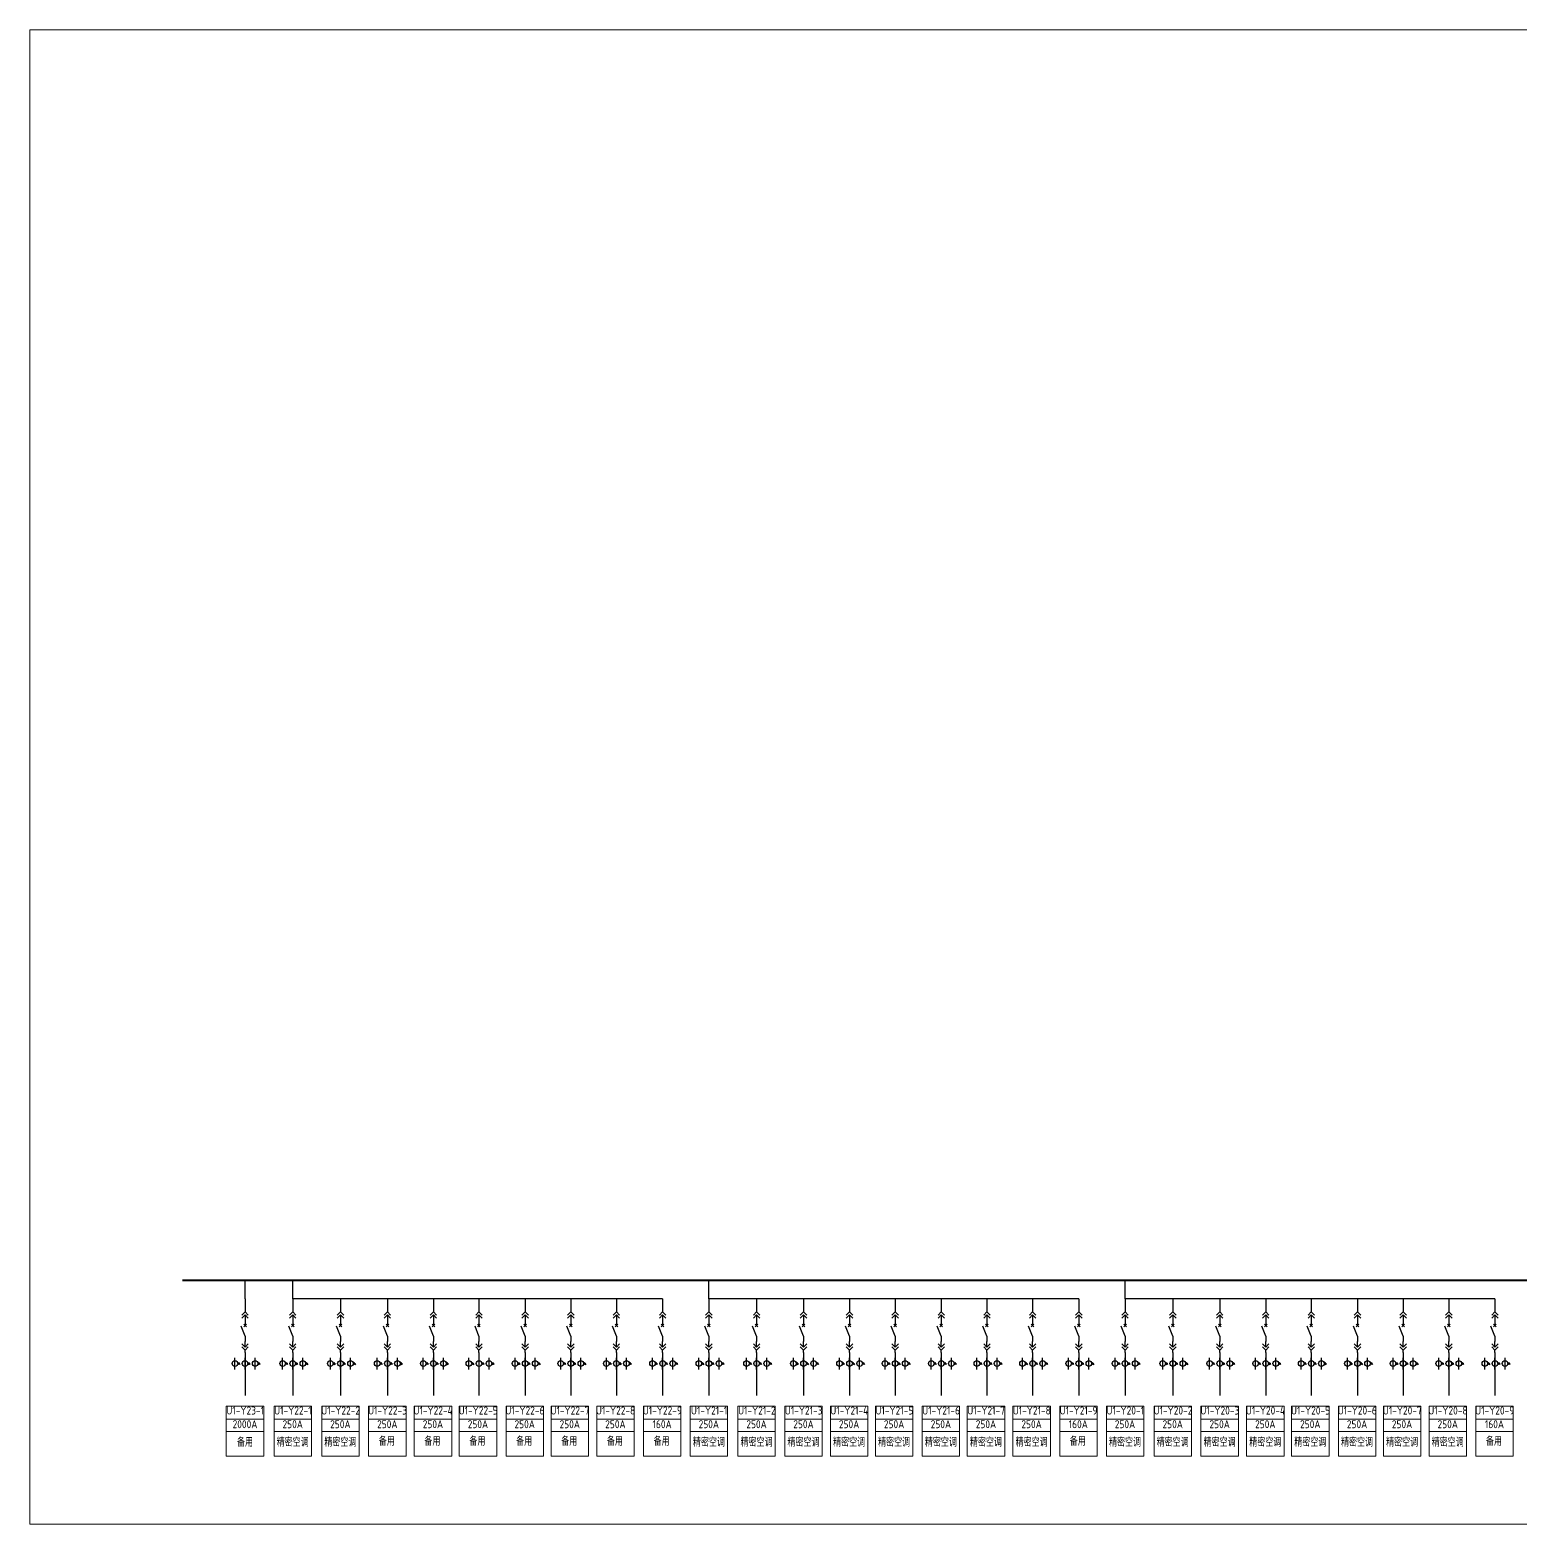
# Model space of a CAD drawing. Header units: millimetres. Extents: x -3460 to -460, y 6070 to 9130.
# Drawn here: x -2600.6 to -2393.2, y 8429.2 to 8637.1 of the extents above; entities that cross this region are included whole.
import ezdxf
from ezdxf.enums import TextEntityAlignment as Align

# ---------------------------------------------------------------- set-up
doc = ezdxf.new("R2010")
doc.units = ezdxf.units.MM
doc.header["$LTSCALE"] = 1000
doc.header["$MEASUREMENT"] = 0
doc.styles.add('HZSONG', font='gbenor.shx', dxfattribs={"height": 1200, "bigfont": 'gbcbig.shx'})

# ---------------------------------------------------------------- blocks, each defined once
blk = doc.blocks.new('DYDQAA05')
at = {"color": 0}
blk.add_lwpolyline([(0, 0), (0, -7)], dxfattribs=at)
blk = doc.blocks.new('DYDQAA03')
at = {"color": 0}
for points in [[(0, 0), (0, -1.5)], [(-2.12, -3.62), (0, -1.5)], [(-2.12, -5.62), (0, -3.5)], [(2.12, -3.62), (0, -1.5)], [(2.12, -5.62), (0, -3.5)], [(0, -3.5), (0, -7)]]:
    blk.add_lwpolyline(points, dxfattribs=at)
blk = doc.blocks.new('DYDQAA09')
at = {"color": 0}
blk.add_lwpolyline([(0, 0), (0, -3.5)], dxfattribs=at)
blk.add_lwpolyline([(0, 0), (0, -3.5)], dxfattribs=at)
blk.add_lwpolyline([(0, 0), (0, -3.5)], dxfattribs=at)
blk.add_lwpolyline([(0, 0), (0, -3.5)], dxfattribs=at)
blk.add_lwpolyline([(0, 0), (0, -3.5)], dxfattribs=at)
blk.add_lwpolyline([(0, 0), (0, -3.5)], dxfattribs=at)
blk.add_lwpolyline([(0, 0), (0, -3.5)], dxfattribs=at)
blk.add_lwpolyline([(0, 0), (0, -3.5)], dxfattribs=at)
blk.add_lwpolyline([(0, 0), (0, -3.5)], dxfattribs=at)
blk = doc.blocks.new('DYDQ0201')
at = {"color": 0}
for points in [[(0.86, -0.86), (-0.86, 0.86)], [(-0.86, -0.86), (0.86, 0.86)], [(0, -7), (-2.61, -0.37)]]:
    blk.add_lwpolyline(points, dxfattribs=at)
blk = doc.blocks.new('DYDQAA04')
at = {"color": 0}
for points in [[(0, -3.5), (0, 0)], [(-2.12, -1.38), (0, -3.5)], [(-2.12, -3.38), (0, -5.5)], [(2.12, -1.38), (0, -3.5)], [(2.12, -3.38), (0, -5.5)], [(0, -7), (0, -5.5)]]:
    blk.add_lwpolyline(points, dxfattribs=at)
blk = doc.blocks.new('A$C03DD39B5')
for p, q in [((417, 475), (283, 392)), ((417, 422), (283, 339)), ((350, 333), (350, 467))]:
    blk.add_line(p, q)
blk.add_lwpolyline([(700, 167), (0, 167)])
blk.add_circle((350, 167), 167)

msp = doc.modelspace()

# ---------------------------------------------------------------- linework, layer by layer
at = {"color": 1, "lineweight": 40}
msp.add_line((-2579.32, 8463.14, -817.89), (-1898.47, 8463.14, -817.89), dxfattribs=at)
at = {"color": 3}
for p, q in [((-2570.61, 8460.56, -2200.59), (-2570.61, 8463.14, -817.79)), ((-2570.61, 8460.56, -2200.59), (-2570.61, 8463.14, -817.79)), ((-2563.98, 8460.56, -2200.59), (-2563.98, 8463.14, -817.79)), ((-2563.98, 8460.56, -2200.59), (-2563.98, 8463.14, -817.79)), ((-2506.07, 8460.56, -2200.59), (-2506.07, 8463.14, -817.79)), ((-2506.07, 8460.56, -2200.59), (-2506.07, 8463.14, -817.79)), ((-2448.16, 8460.56, -2200.59), (-2448.16, 8463.14, -817.79)), ((-2448.16, 8460.56, -2200.59), (-2448.16, 8463.14, -817.79)), ((-2512.51, 8460.56, -2200.64), (-2563.98, 8460.56, -2200.64)), ((-2454.6, 8460.56, -2200.64), (-2506.07, 8460.56, -2200.64)), ((-2396.69, 8460.56, -2200.64), (-2448.16, 8460.56, -2200.64)), ((-2570.61, 8452.32, -0.19), (-2570.61, 8450.68, -0.19)), ((-2563.98, 8452.32, -0.19), (-2563.98, 8450.68, -0.19)), ((-2557.34, 8452.32, -0.19), (-2557.34, 8450.68, -0.19)), ((-2550.81, 8452.32, -0.19), (-2550.81, 8450.68, -0.19)), ((-2544.41, 8452.32, -0.19), (-2544.41, 8450.68, -0.19)), ((-2538.06, 8452.32, -0.19), (-2538.06, 8450.68, -0.19)), ((-2531.64, 8452.32, -0.19), (-2531.64, 8450.68, -0.19)), ((-2525.29, 8452.32, -0.19), (-2525.29, 8450.68, -0.19)), ((-2518.94, 8452.32, -0.19), (-2518.94, 8450.68, -0.19)), ((-2512.51, 8452.32, -0.19), (-2512.51, 8450.68, -0.19)), ((-2506.07, 8452.32, -0.19), (-2506.07, 8450.68, -0.19)), ((-2499.43, 8452.32, -0.19), (-2499.43, 8450.68, -0.19)), ((-2492.9, 8452.32, -0.19), (-2492.9, 8450.68, -0.19)), ((-2486.5, 8452.32, -0.19), (-2486.5, 8450.68, -0.19)), ((-2480.16, 8452.32, -0.19), (-2480.16, 8450.68, -0.19)), ((-2473.73, 8452.32, -0.19), (-2473.73, 8450.68, -0.19)), ((-2467.38, 8452.32, -0.19), (-2467.38, 8450.68, -0.19)), ((-2461.03, 8452.32, -0.19), (-2461.03, 8450.68, -0.19)), ((-2454.6, 8452.32, -0.19), (-2454.6, 8450.68, -0.19)), ((-2448.16, 8452.32, -0.19), (-2448.16, 8450.68, -0.19)), ((-2441.52, 8452.32, -0.19), (-2441.52, 8450.68, -0.19)), ((-2434.99, 8452.32, -0.19), (-2434.99, 8450.68, -0.19)), ((-2428.59, 8452.32, -0.19), (-2428.59, 8450.68, -0.19)), ((-2422.25, 8452.32, -0.19), (-2422.25, 8450.68, -0.19)), ((-2415.82, 8452.32, -0.19), (-2415.82, 8450.68, -0.19)), ((-2409.47, 8452.32, -0.19), (-2409.47, 8450.68, -0.19)), ((-2403.12, 8452.32, -0.19), (-2403.12, 8450.68, -0.19)), ((-2396.69, 8452.32, -0.19), (-2396.69, 8450.68, -0.19)), ((-2570.61, 8450.68, -0.19), (-2570.61, 8447.12, -0.19)), ((-2563.98, 8450.68, -0.19), (-2563.98, 8447.12, -0.19)), ((-2557.34, 8450.68, -0.19), (-2557.34, 8447.12, -0.19)), ((-2550.81, 8450.68, -0.19), (-2550.81, 8447.12, -0.19)), ((-2544.41, 8450.68, -0.19), (-2544.41, 8447.12, -0.19)), ((-2538.06, 8450.68, -0.19), (-2538.06, 8447.12, -0.19)), ((-2531.64, 8450.68, -0.19), (-2531.64, 8447.12, -0.19)), ((-2525.29, 8450.68, -0.19), (-2525.29, 8447.12, -0.19)), ((-2518.94, 8450.68, -0.19), (-2518.94, 8447.12, -0.19)), ((-2512.51, 8450.68, -0.19), (-2512.51, 8447.12, -0.19)), ((-2506.07, 8450.68, -0.19), (-2506.07, 8447.12, -0.19)), ((-2499.43, 8450.68, -0.19), (-2499.43, 8447.12, -0.19)), ((-2492.9, 8450.68, -0.19), (-2492.9, 8447.12, -0.19)), ((-2486.5, 8450.68, -0.19), (-2486.5, 8447.12, -0.19)), ((-2480.16, 8450.68, -0.19), (-2480.16, 8447.12, -0.19)), ((-2473.73, 8450.68, -0.19), (-2473.73, 8447.12, -0.19)), ((-2467.38, 8450.68, -0.19), (-2467.38, 8447.12, -0.19)), ((-2461.03, 8450.68, -0.19), (-2461.03, 8447.12, -0.19)), ((-2454.6, 8450.68, -0.19), (-2454.6, 8447.12, -0.19)), ((-2448.16, 8450.68, -0.19), (-2448.16, 8447.12, -0.19)), ((-2441.52, 8450.68, -0.19), (-2441.52, 8447.12, -0.19)), ((-2434.99, 8450.68, -0.19), (-2434.99, 8447.12, -0.19)), ((-2428.59, 8450.68, -0.19), (-2428.59, 8447.12, -0.19)), ((-2422.25, 8450.68, -0.19), (-2422.25, 8447.12, -0.19)), ((-2415.82, 8450.68, -0.19), (-2415.82, 8447.12, -0.19)), ((-2409.47, 8450.68, -0.19), (-2409.47, 8447.12, -0.19)), ((-2403.12, 8450.68, -0.19), (-2403.12, 8447.12, -0.19)), ((-2396.69, 8450.68, -0.19), (-2396.69, 8447.12, -0.19))]:
    msp.add_line(p, q, dxfattribs=at)
at = {"color": 3, "lineweight": 0}
for p, q in [((-2515.17, 8445.63, -817.84), (-2509.96, 8445.63, -817.84)), ((-2457.26, 8445.63, -817.84), (-2452.05, 8445.63, -817.84)), ((-2399.35, 8445.63, -817.84), (-2394.15, 8445.63, -817.84))]:
    msp.add_line(p, q, dxfattribs=at)
at = {"color": 1, "lineweight": 13, "ltscale": 0.001071}
msp.add_lwpolyline([(-2600.55, 8637.09), (-1439.27, 8637.09), (-1439.27, 8429.22), (-2600.55, 8429.22)], close=True, dxfattribs=at)
at = {"color": 3, "lineweight": 0, "elevation": -817.84}
for points in [[(-2573.22, 8445.63), (-2568.01, 8445.63), (-2568.01, 8438.68), (-2573.22, 8438.68)], [(-2566.58, 8445.63), (-2561.37, 8445.63), (-2561.37, 8438.68), (-2566.58, 8438.68)], [(-2559.94, 8445.63), (-2554.74, 8445.63), (-2554.74, 8438.68), (-2559.94, 8438.68)], [(-2553.42, 8445.63), (-2548.21, 8445.63), (-2548.21, 8438.68), (-2553.42, 8438.68)], [(-2547.07, 8445.63), (-2541.86, 8445.63), (-2541.86, 8438.68), (-2547.07, 8438.68)], [(-2540.8, 8445.63), (-2535.6, 8445.63), (-2535.6, 8438.68), (-2540.8, 8438.68)], [(-2534.3, 8445.63), (-2529.09, 8445.63), (-2529.09, 8438.68), (-2534.3, 8438.68)], [(-2528.03, 8445.63), (-2522.82, 8445.63), (-2522.82, 8438.68), (-2528.03, 8438.68)], [(-2521.68, 8445.63), (-2516.47, 8445.63), (-2516.47, 8438.68), (-2521.68, 8438.68)], [(-2508.67, 8445.63), (-2503.46, 8445.63), (-2503.46, 8438.68), (-2508.67, 8438.68)], [(-2502.03, 8445.63), (-2496.83, 8445.63), (-2496.83, 8438.68), (-2502.03, 8438.68)], [(-2495.51, 8445.63), (-2490.3, 8445.63), (-2490.3, 8438.68), (-2495.51, 8438.68)], [(-2489.16, 8445.63), (-2483.95, 8445.63), (-2483.95, 8438.68), (-2489.16, 8438.68)], [(-2482.89, 8445.63), (-2477.69, 8445.63), (-2477.69, 8438.68), (-2482.89, 8438.68)], [(-2476.39, 8445.63), (-2471.18, 8445.63), (-2471.18, 8438.68), (-2476.39, 8438.68)], [(-2470.12, 8445.63), (-2464.91, 8445.63), (-2464.91, 8438.68), (-2470.12, 8438.68)], [(-2463.77, 8445.63), (-2458.56, 8445.63), (-2458.56, 8438.68), (-2463.77, 8438.68)], [(-2450.76, 8445.63), (-2445.55, 8445.63), (-2445.55, 8438.68), (-2450.76, 8438.68)], [(-2444.13, 8445.63), (-2438.92, 8445.63), (-2438.92, 8438.68), (-2444.13, 8438.68)], [(-2437.6, 8445.63), (-2432.39, 8445.63), (-2432.39, 8438.68), (-2437.6, 8438.68)], [(-2431.25, 8445.63), (-2426.04, 8445.63), (-2426.04, 8438.68), (-2431.25, 8438.68)], [(-2424.98, 8445.63), (-2419.78, 8445.63), (-2419.78, 8438.68), (-2424.98, 8438.68)], [(-2418.48, 8445.63), (-2413.27, 8445.63), (-2413.27, 8438.68), (-2418.48, 8438.68)], [(-2412.21, 8445.63), (-2407, 8445.63), (-2407, 8438.68), (-2412.21, 8438.68)], [(-2405.86, 8445.63), (-2400.65, 8445.63), (-2400.65, 8438.68), (-2405.86, 8438.68)], [(-2573.22, 8442.08), (-2568.01, 8442.08), (-2568.01, 8443.82), (-2573.22, 8443.82)], [(-2566.58, 8442.08), (-2561.37, 8442.08), (-2561.37, 8443.82), (-2566.58, 8443.82)], [(-2559.94, 8442.08), (-2554.74, 8442.08), (-2554.74, 8443.82), (-2559.94, 8443.82)], [(-2553.42, 8442.08), (-2548.21, 8442.08), (-2548.21, 8443.82), (-2553.42, 8443.82)], [(-2547.07, 8442.08), (-2541.86, 8442.08), (-2541.86, 8443.82), (-2547.07, 8443.82)], [(-2540.8, 8442.08), (-2535.6, 8442.08), (-2535.6, 8443.82), (-2540.8, 8443.82)], [(-2534.3, 8442.08), (-2529.09, 8442.08), (-2529.09, 8443.82), (-2534.3, 8443.82)], [(-2528.03, 8442.08), (-2522.82, 8442.08), (-2522.82, 8443.82), (-2528.03, 8443.82)], [(-2521.68, 8442.08), (-2516.47, 8442.08), (-2516.47, 8443.82), (-2521.68, 8443.82)], [(-2515.17, 8442.08), (-2509.96, 8442.08), (-2509.96, 8443.82), (-2515.17, 8443.82)], [(-2508.67, 8442.08), (-2503.46, 8442.08), (-2503.46, 8443.82), (-2508.67, 8443.82)], [(-2502.03, 8442.08), (-2496.83, 8442.08), (-2496.83, 8443.82), (-2502.03, 8443.82)], [(-2495.51, 8442.08), (-2490.3, 8442.08), (-2490.3, 8443.82), (-2495.51, 8443.82)], [(-2489.16, 8442.08), (-2483.95, 8442.08), (-2483.95, 8443.82), (-2489.16, 8443.82)], [(-2482.89, 8442.08), (-2477.69, 8442.08), (-2477.69, 8443.82), (-2482.89, 8443.82)], [(-2476.39, 8442.08), (-2471.18, 8442.08), (-2471.18, 8443.82), (-2476.39, 8443.82)], [(-2470.12, 8442.08), (-2464.91, 8442.08), (-2464.91, 8443.82), (-2470.12, 8443.82)], [(-2463.77, 8442.08), (-2458.56, 8442.08), (-2458.56, 8443.82), (-2463.77, 8443.82)], [(-2457.26, 8442.08), (-2452.05, 8442.08), (-2452.05, 8443.82), (-2457.26, 8443.82)], [(-2450.76, 8442.08), (-2445.55, 8442.08), (-2445.55, 8443.82), (-2450.76, 8443.82)], [(-2444.13, 8442.08), (-2438.92, 8442.08), (-2438.92, 8443.82), (-2444.13, 8443.82)], [(-2437.6, 8442.08), (-2432.39, 8442.08), (-2432.39, 8443.82), (-2437.6, 8443.82)], [(-2431.25, 8442.08), (-2426.04, 8442.08), (-2426.04, 8443.82), (-2431.25, 8443.82)], [(-2424.98, 8442.08), (-2419.78, 8442.08), (-2419.78, 8443.82), (-2424.98, 8443.82)], [(-2418.48, 8442.08), (-2413.27, 8442.08), (-2413.27, 8443.82), (-2418.48, 8443.82)], [(-2412.21, 8442.08), (-2407, 8442.08), (-2407, 8443.82), (-2412.21, 8443.82)], [(-2405.86, 8442.08), (-2400.65, 8442.08), (-2400.65, 8443.82), (-2405.86, 8443.82)], [(-2399.35, 8442.08), (-2394.15, 8442.08), (-2394.15, 8443.82), (-2399.35, 8443.82)]]:
    msp.add_lwpolyline(points, close=True, dxfattribs=at)
for points in [[(-2509.96, 8445.63), (-2509.96, 8438.68), (-2515.17, 8438.68), (-2515.17, 8445.63)], [(-2452.05, 8445.63), (-2452.05, 8438.68), (-2457.26, 8438.68), (-2457.26, 8445.63)], [(-2394.15, 8445.63), (-2394.15, 8438.68), (-2399.35, 8438.68), (-2399.35, 8445.63)]]:
    msp.add_lwpolyline(points, dxfattribs=at)

# ---------------------------------------------------------------- block references
at = {"color": 3, "xscale": 0.2128211397391487, "yscale": 0.2128211397391487, "zscale": 0.2128211397391487}
for name, p in [('DYDQAA05', (-2570.61, 8460.56, -2200.64)), ('DYDQAA05', (-2563.98, 8460.56, -2200.64)), ('DYDQAA05', (-2557.34, 8460.56, -2200.64)), ('DYDQAA05', (-2550.81, 8460.56, -2200.64)), ('DYDQAA05', (-2544.41, 8460.56, -2200.64)), ('DYDQAA05', (-2538.06, 8460.56, -2200.64)), ('DYDQAA05', (-2531.64, 8460.56, -2200.64)), ('DYDQAA05', (-2525.29, 8460.56, -2200.64)), ('DYDQAA05', (-2518.94, 8460.56, -2200.64)), ('DYDQAA05', (-2512.51, 8460.56, -2200.64)), ('DYDQAA05', (-2506.07, 8460.56, -2200.64)), ('DYDQAA05', (-2499.43, 8460.56, -2200.64)), ('DYDQAA05', (-2492.9, 8460.56, -2200.64)), ('DYDQAA05', (-2486.5, 8460.56, -2200.64)), ('DYDQAA05', (-2480.16, 8460.56, -2200.64)), ('DYDQAA05', (-2473.73, 8460.56, -2200.64)), ('DYDQAA05', (-2467.38, 8460.56, -2200.64)), ('DYDQAA05', (-2461.03, 8460.56, -2200.64)), ('DYDQAA05', (-2454.6, 8460.56, -2200.64)), ('DYDQAA05', (-2448.16, 8460.56, -2200.64)), ('DYDQAA05', (-2441.52, 8460.56, -2200.64)), ('DYDQAA05', (-2434.99, 8460.56, -2200.64)), ('DYDQAA05', (-2428.59, 8460.56, -2200.64)), ('DYDQAA05', (-2422.25, 8460.56, -2200.64)), ('DYDQAA05', (-2415.82, 8460.56, -2200.64)), ('DYDQAA05', (-2409.47, 8460.56, -2200.64)), ('DYDQAA05', (-2403.12, 8460.56, -2200.64)), ('DYDQAA05', (-2396.69, 8460.56, -2200.64)), ('DYDQAA03', (-2570.61, 8459.07, -2200.64)), ('DYDQAA03', (-2563.98, 8459.07, -2200.64)), ('DYDQAA03', (-2557.34, 8459.07, -2200.64)), ('DYDQAA03', (-2550.81, 8459.07, -2200.64)), ('DYDQAA03', (-2544.41, 8459.07, -2200.64)), ('DYDQAA03', (-2538.06, 8459.07, -2200.64)), ('DYDQAA03', (-2531.64, 8459.07, -2200.64)), ('DYDQAA03', (-2525.29, 8459.07, -2200.64)), ('DYDQAA03', (-2518.94, 8459.07, -2200.64)), ('DYDQAA03', (-2512.51, 8459.07, -2200.64)), ('DYDQAA03', (-2506.07, 8459.07, -2200.64)), ('DYDQAA03', (-2499.43, 8459.07, -2200.64)), ('DYDQAA03', (-2492.9, 8459.07, -2200.64)), ('DYDQAA03', (-2486.5, 8459.07, -2200.64)), ('DYDQAA03', (-2480.16, 8459.07, -2200.64)), ('DYDQAA03', (-2473.73, 8459.07, -2200.64)), ('DYDQAA03', (-2467.38, 8459.07, -2200.64)), ('DYDQAA03', (-2461.03, 8459.07, -2200.64)), ('DYDQAA03', (-2454.6, 8459.07, -2200.64)), ('DYDQAA03', (-2448.16, 8459.07, -2200.64)), ('DYDQAA03', (-2441.52, 8459.07, -2200.64)), ('DYDQAA03', (-2434.99, 8459.07, -2200.64)), ('DYDQAA03', (-2428.59, 8459.07, -2200.64)), ('DYDQAA03', (-2422.25, 8459.07, -2200.64)), ('DYDQAA03', (-2415.82, 8459.07, -2200.64)), ('DYDQAA03', (-2409.47, 8459.07, -2200.64)), ('DYDQAA03', (-2403.12, 8459.07, -2200.64)), ('DYDQAA03', (-2396.69, 8459.07, -2200.64)), ('DYDQ0201', (-2570.61, 8456.84, -2200.64)), ('DYDQAA09', (-2570.61, 8457.58, -2200.64)), ('DYDQ0201', (-2563.98, 8456.84, -2200.64)), ('DYDQAA09', (-2563.98, 8457.58, -2200.64)), ('DYDQ0201', (-2557.34, 8456.84, -2200.64)), ('DYDQAA09', (-2557.34, 8457.58, -2200.64)), ('DYDQ0201', (-2550.81, 8456.84, -2200.64)), ('DYDQAA09', (-2550.81, 8457.58, -2200.64)), ('DYDQ0201', (-2544.41, 8456.84, -2200.64)), ('DYDQAA09', (-2544.41, 8457.58, -2200.64)), ('DYDQ0201', (-2538.06, 8456.84, -2200.64)), ('DYDQAA09', (-2538.06, 8457.58, -2200.64)), ('DYDQ0201', (-2531.64, 8456.84, -2200.64)), ('DYDQAA09', (-2531.64, 8457.58, -2200.64)), ('DYDQ0201', (-2525.29, 8456.84, -2200.64)), ('DYDQAA09', (-2525.29, 8457.58, -2200.64)), ('DYDQ0201', (-2518.94, 8456.84, -2200.64)), ('DYDQAA09', (-2518.94, 8457.58, -2200.64)), ('DYDQ0201', (-2512.51, 8456.84, -2200.64)), ('DYDQAA09', (-2512.51, 8457.58, -2200.64)), ('DYDQ0201', (-2506.07, 8456.84, -2200.64)), ('DYDQAA09', (-2506.07, 8457.58, -2200.64)), ('DYDQ0201', (-2499.43, 8456.84, -2200.64)), ('DYDQAA09', (-2499.43, 8457.58, -2200.64)), ('DYDQ0201', (-2492.9, 8456.84, -2200.64)), ('DYDQAA09', (-2492.9, 8457.58, -2200.64)), ('DYDQ0201', (-2486.5, 8456.84, -2200.64)), ('DYDQAA09', (-2486.5, 8457.58, -2200.64)), ('DYDQ0201', (-2480.16, 8456.84, -2200.64)), ('DYDQAA09', (-2480.16, 8457.58, -2200.64)), ('DYDQ0201', (-2473.73, 8456.84, -2200.64)), ('DYDQAA09', (-2473.73, 8457.58, -2200.64)), ('DYDQ0201', (-2467.38, 8456.84, -2200.64)), ('DYDQAA09', (-2467.38, 8457.58, -2200.64)), ('DYDQ0201', (-2461.03, 8456.84, -2200.64)), ('DYDQAA09', (-2461.03, 8457.58, -2200.64)), ('DYDQ0201', (-2454.6, 8456.84, -2200.64)), ('DYDQAA09', (-2454.6, 8457.58, -2200.64)), ('DYDQ0201', (-2448.16, 8456.84, -2200.64)), ('DYDQAA09', (-2448.16, 8457.58, -2200.64)), ('DYDQ0201', (-2441.52, 8456.84, -2200.64)), ('DYDQAA09', (-2441.52, 8457.58, -2200.64)), ('DYDQ0201', (-2434.99, 8456.84, -2200.64)), ('DYDQAA09', (-2434.99, 8457.58, -2200.64)), ('DYDQ0201', (-2428.59, 8456.84, -2200.64)), ('DYDQAA09', (-2428.59, 8457.58, -2200.64)), ('DYDQ0201', (-2422.25, 8456.84, -2200.64)), ('DYDQAA09', (-2422.25, 8457.58, -2200.64)), ('DYDQ0201', (-2415.82, 8456.84, -2200.64)), ('DYDQAA09', (-2415.82, 8457.58, -2200.64)), ('DYDQ0201', (-2409.47, 8456.84, -2200.64)), ('DYDQAA09', (-2409.47, 8457.58, -2200.64)), ('DYDQ0201', (-2403.12, 8456.84, -2200.64)), ('DYDQAA09', (-2403.12, 8457.58, -2200.64)), ('DYDQ0201', (-2396.69, 8456.84, -2200.64)), ('DYDQAA09', (-2396.69, 8457.58, -2200.64)), ('DYDQAA04', (-2570.61, 8454.6, -2200.64)), ('DYDQAA09', (-2570.61, 8455.35, -2200.64)), ('DYDQAA04', (-2563.98, 8454.6, -2200.64)), ('DYDQAA09', (-2563.98, 8455.35, -2200.64)), ('DYDQAA04', (-2557.34, 8454.6, -2200.64)), ('DYDQAA09', (-2557.34, 8455.35, -2200.64)), ('DYDQAA04', (-2550.81, 8454.6, -2200.64)), ('DYDQAA09', (-2550.81, 8455.35, -2200.64)), ('DYDQAA04', (-2544.41, 8454.6, -2200.64)), ('DYDQAA09', (-2544.41, 8455.35, -2200.64)), ('DYDQAA04', (-2538.06, 8454.6, -2200.64)), ('DYDQAA09', (-2538.06, 8455.35, -2200.64)), ('DYDQAA04', (-2531.64, 8454.6, -2200.64)), ('DYDQAA09', (-2531.64, 8455.35, -2200.64)), ('DYDQAA04', (-2525.29, 8454.6, -2200.64)), ('DYDQAA09', (-2525.29, 8455.35, -2200.64)), ('DYDQAA04', (-2518.94, 8454.6, -2200.64)), ('DYDQAA09', (-2518.94, 8455.35, -2200.64)), ('DYDQAA04', (-2512.51, 8454.6, -2200.64)), ('DYDQAA09', (-2512.51, 8455.35, -2200.64)), ('DYDQAA04', (-2506.07, 8454.6, -2200.64)), ('DYDQAA09', (-2506.07, 8455.35, -2200.64)), ('DYDQAA04', (-2499.43, 8454.6, -2200.64)), ('DYDQAA09', (-2499.43, 8455.35, -2200.64)), ('DYDQAA04', (-2492.9, 8454.6, -2200.64)), ('DYDQAA09', (-2492.9, 8455.35, -2200.64)), ('DYDQAA04', (-2486.5, 8454.6, -2200.64)), ('DYDQAA09', (-2486.5, 8455.35, -2200.64)), ('DYDQAA04', (-2480.16, 8454.6, -2200.64)), ('DYDQAA09', (-2480.16, 8455.35, -2200.64)), ('DYDQAA04', (-2473.73, 8454.6, -2200.64)), ('DYDQAA09', (-2473.73, 8455.35, -2200.64)), ('DYDQAA04', (-2467.38, 8454.6, -2200.64)), ('DYDQAA09', (-2467.38, 8455.35, -2200.64)), ('DYDQAA04', (-2461.03, 8454.6, -2200.64)), ('DYDQAA09', (-2461.03, 8455.35, -2200.64)), ('DYDQAA04', (-2454.6, 8454.6, -2200.64)), ('DYDQAA09', (-2454.6, 8455.35, -2200.64)), ('DYDQAA04', (-2448.16, 8454.6, -2200.64)), ('DYDQAA09', (-2448.16, 8455.35, -2200.64)), ('DYDQAA04', (-2441.52, 8454.6, -2200.64)), ('DYDQAA09', (-2441.52, 8455.35, -2200.64)), ('DYDQAA04', (-2434.99, 8454.6, -2200.64)), ('DYDQAA09', (-2434.99, 8455.35, -2200.64)), ('DYDQAA04', (-2428.59, 8454.6, -2200.64)), ('DYDQAA09', (-2428.59, 8455.35, -2200.64)), ('DYDQAA04', (-2422.25, 8454.6, -2200.64)), ('DYDQAA09', (-2422.25, 8455.35, -2200.64)), ('DYDQAA04', (-2415.82, 8454.6, -2200.64)), ('DYDQAA09', (-2415.82, 8455.35, -2200.64)), ('DYDQAA04', (-2409.47, 8454.6, -2200.64)), ('DYDQAA09', (-2409.47, 8455.35, -2200.64)), ('DYDQAA04', (-2403.12, 8454.6, -2200.64)), ('DYDQAA09', (-2403.12, 8455.35, -2200.64)), ('DYDQAA04', (-2396.69, 8454.6, -2200.64)), ('DYDQAA09', (-2396.69, 8455.35, -2200.64)), ('DYDQAA09', (-2570.61, 8453.11, -2200.64)), ('DYDQAA09', (-2563.98, 8453.11, -2200.64)), ('DYDQAA09', (-2557.34, 8453.11, -2200.64)), ('DYDQAA09', (-2550.81, 8453.11, -2200.64)), ('DYDQAA09', (-2544.41, 8453.11, -2200.64)), ('DYDQAA09', (-2538.06, 8453.11, -2200.64)), ('DYDQAA09', (-2531.64, 8453.11, -2200.64)), ('DYDQAA09', (-2525.29, 8453.11, -2200.64)), ('DYDQAA09', (-2518.94, 8453.11, -2200.64)), ('DYDQAA09', (-2512.51, 8453.11, -2200.64)), ('DYDQAA09', (-2506.07, 8453.11, -2200.64)), ('DYDQAA09', (-2499.43, 8453.11, -2200.64)), ('DYDQAA09', (-2492.9, 8453.11, -2200.64)), ('DYDQAA09', (-2486.5, 8453.11, -2200.64)), ('DYDQAA09', (-2480.16, 8453.11, -2200.64)), ('DYDQAA09', (-2473.73, 8453.11, -2200.64)), ('DYDQAA09', (-2467.38, 8453.11, -2200.64)), ('DYDQAA09', (-2461.03, 8453.11, -2200.64)), ('DYDQAA09', (-2454.6, 8453.11, -2200.64)), ('DYDQAA09', (-2448.16, 8453.11, -2200.64)), ('DYDQAA09', (-2441.52, 8453.11, -2200.64)), ('DYDQAA09', (-2434.99, 8453.11, -2200.64)), ('DYDQAA09', (-2428.59, 8453.11, -2200.64)), ('DYDQAA09', (-2422.25, 8453.11, -2200.64)), ('DYDQAA09', (-2415.82, 8453.11, -2200.64)), ('DYDQAA09', (-2409.47, 8453.11, -2200.64)), ('DYDQAA09', (-2403.12, 8453.11, -2200.64)), ('DYDQAA09', (-2396.69, 8453.11, -2200.64))]:
    msp.add_blockref(name, p, dxfattribs=at)
at = {"color": 3, "linetype": 'Continuous', "xscale": 0.00233805835129459, "yscale": 0.00233805835129459, "zscale": 0.00233805835129459, "rotation": 270}
for p in [(-2572.41, 8452.37, -0.19), (-2571, 8452.37, -0.19), (-2569.6, 8452.37, -0.19), (-2565.77, 8452.37, -0.19), (-2564.37, 8452.37, -0.19), (-2562.96, 8452.37, -0.19), (-2559.13, 8452.37, -0.19), (-2557.73, 8452.37, -0.19), (-2556.33, 8452.37, -0.19), (-2552.61, 8452.37, -0.19), (-2551.2, 8452.37, -0.19), (-2549.8, 8452.37, -0.19), (-2546.2, 8452.37, -0.19), (-2544.8, 8452.37, -0.19), (-2543.4, 8452.37, -0.19), (-2539.86, 8452.37, -0.19), (-2538.45, 8452.37, -0.19), (-2537.05, 8452.37, -0.19), (-2533.43, 8452.37, -0.19), (-2532.03, 8452.37, -0.19), (-2530.63, 8452.37, -0.19), (-2527.08, 8452.37, -0.19), (-2525.68, 8452.37, -0.19), (-2524.28, 8452.37, -0.19), (-2520.73, 8452.37, -0.19), (-2519.33, 8452.37, -0.19), (-2517.93, 8452.37, -0.19), (-2514.31, 8452.37, -0.19), (-2512.9, 8452.37, -0.19), (-2511.5, 8452.37, -0.19), (-2507.86, 8452.37, -0.19), (-2506.46, 8452.37, -0.19), (-2505.05, 8452.37, -0.19), (-2501.22, 8452.37, -0.19), (-2499.82, 8452.37, -0.19), (-2498.42, 8452.37, -0.19), (-2494.7, 8452.37, -0.19), (-2493.29, 8452.37, -0.19), (-2491.89, 8452.37, -0.19), (-2488.29, 8452.37, -0.19), (-2486.89, 8452.37, -0.19), (-2485.49, 8452.37, -0.19), (-2481.95, 8452.37, -0.19), (-2480.54, 8452.37, -0.19), (-2479.14, 8452.37, -0.19), (-2475.52, 8452.37, -0.19), (-2474.12, 8452.37, -0.19), (-2472.72, 8452.37, -0.19), (-2469.17, 8452.37, -0.19), (-2467.77, 8452.37, -0.19), (-2466.37, 8452.37, -0.19), (-2462.82, 8452.37, -0.19), (-2461.42, 8452.37, -0.19), (-2460.02, 8452.37, -0.19), (-2456.4, 8452.37, -0.19), (-2454.99, 8452.37, -0.19), (-2453.59, 8452.37, -0.19), (-2449.95, 8452.37, -0.19), (-2448.55, 8452.37, -0.19), (-2447.15, 8452.37, -0.19), (-2443.31, 8452.37, -0.19), (-2441.91, 8452.37, -0.19), (-2440.51, 8452.37, -0.19), (-2436.79, 8452.37, -0.19), (-2435.38, 8452.37, -0.19), (-2433.98, 8452.37, -0.19), (-2430.39, 8452.37, -0.19), (-2428.98, 8452.37, -0.19), (-2427.58, 8452.37, -0.19), (-2424.04, 8452.37, -0.19), (-2422.64, 8452.37, -0.19), (-2421.23, 8452.37, -0.19), (-2417.61, 8452.37, -0.19), (-2416.21, 8452.37, -0.19), (-2414.81, 8452.37, -0.19), (-2411.26, 8452.37, -0.19), (-2409.86, 8452.37, -0.19), (-2408.46, 8452.37, -0.19), (-2404.91, 8452.37, -0.19), (-2403.51, 8452.37, -0.19), (-2402.11, 8452.37, -0.19), (-2398.49, 8452.37, -0.19), (-2397.08, 8452.37, -0.19), (-2395.68, 8452.37, -0.19)]:
    msp.add_blockref('A$C03DD39B5', p, dxfattribs=at)

# ---------------------------------------------------------------- texts
at = {"color": 3, "lineweight": 0, "style": 'HZSONG'}
for s, p in [('U1-Y23-1', (-2570.59, 8444.46, -2200.64)), ('U1-Y22-1', (-2563.95, 8444.46, -2200.64)), ('U1-Y22-2', (-2557.31, 8444.46, -2200.64)), ('U1-Y22-3', (-2550.79, 8444.46, -2200.64)), ('U1-Y22-4', (-2544.44, 8444.46, -2200.64)), ('U1-Y22-5', (-2538.17, 8444.46, -2200.64)), ('U1-Y22-6', (-2531.67, 8444.46, -2200.64)), ('U1-Y22-7', (-2525.4, 8444.46, -2200.64)), ('U1-Y22-8', (-2519.05, 8444.46, -2200.64)), ('U1-Y22-9', (-2512.54, 8444.46, -2200.64)), ('U1-Y21-1', (-2506.04, 8444.46, -2200.64)), ('U1-Y21-2', (-2499.4, 8444.46, -2200.64)), ('U1-Y21-3', (-2492.88, 8444.46, -2200.64)), ('U1-Y21-4', (-2486.53, 8444.46, -2200.64)), ('U1-Y21-5', (-2480.26, 8444.46, -2200.64)), ('U1-Y21-6', (-2473.76, 8444.46, -2200.64)), ('U1-Y21-7', (-2467.49, 8444.46, -2200.64)), ('U1-Y21-8', (-2461.14, 8444.46, -2200.64)), ('U1-Y21-9', (-2454.63, 8444.46, -2200.64)), ('U1-Y20-1', (-2448.13, 8444.46, -2200.64)), ('U1-Y20-2', (-2441.49, 8444.46, -2200.64)), ('U1-Y20-3', (-2434.97, 8444.46, -2200.64)), ('U1-Y20-4', (-2428.62, 8444.46, -2200.64)), ('U1-Y20-5', (-2422.35, 8444.46, -2200.64)), ('U1-Y20-6', (-2415.85, 8444.46, -2200.64)), ('U1-Y20-7', (-2409.58, 8444.46, -2200.64)), ('U1-Y20-8', (-2403.23, 8444.46, -2200.64)), ('U1-Y20-9', (-2396.72, 8444.46, -2200.64)), ('2000A', (-2570.62, 8442.56, -2200.64)), ('250A', (-2563.98, 8442.56, -2200.64)), ('250A', (-2557.35, 8442.56, -2200.64)), ('250A', (-2550.82, 8442.56, -2200.64)), ('250A', (-2544.47, 8442.56, -2200.64)), ('250A', (-2538.21, 8442.56, -2200.64)), ('250A', (-2531.7, 8442.56, -2200.64)), ('250A', (-2525.43, 8442.56, -2200.64)), ('250A', (-2519.08, 8442.56, -2200.64)), ('160A', (-2512.58, 8442.56, -2200.64)), ('250A', (-2506.08, 8442.56, -2200.64)), ('250A', (-2499.44, 8442.56, -2200.64)), ('250A', (-2492.91, 8442.56, -2200.64)), ('250A', (-2486.56, 8442.56, -2200.64)), ('250A', (-2480.3, 8442.56, -2200.64)), ('250A', (-2473.79, 8442.56, -2200.64)), ('250A', (-2467.52, 8442.56, -2200.64)), ('250A', (-2461.17, 8442.56, -2200.64)), ('160A', (-2454.67, 8442.56, -2200.64)), ('250A', (-2448.17, 8442.56, -2200.64)), ('250A', (-2441.53, 8442.56, -2200.64)), ('250A', (-2435, 8442.56, -2200.64)), ('250A', (-2428.65, 8442.56, -2200.64)), ('250A', (-2422.39, 8442.56, -2200.64)), ('250A', (-2415.88, 8442.56, -2200.64)), ('250A', (-2409.62, 8442.56, -2200.64)), ('250A', (-2403.26, 8442.56, -2200.64)), ('160A', (-2396.76, 8442.56, -2200.64)), ('备用', (-2570.62, 8440.01, -2200.64)), ('精密空调', (-2563.98, 8440.01, -2200.64)), ('精密空调', (-2557.35, 8440.01, -2200.64)), ('备用', (-2550.89, 8440.14, -2200.64)), ('备用', (-2544.54, 8440.14, -2200.64)), ('备用', (-2538.28, 8440.14, -2200.64)), ('备用', (-2531.77, 8440.14, -2200.64)), ('备用', (-2525.5, 8440.14, -2200.64)), ('备用', (-2519.15, 8440.14, -2200.64)), ('备用', (-2512.65, 8440.14, -2200.64)), ('精密空调', (-2506.07, 8440.01, -2200.64)), ('精密空调', (-2499.44, 8440.01, -2200.64)), ('精密空调', (-2492.91, 8440.01, -2200.64)), ('精密空调', (-2486.56, 8440.01, -2200.64)), ('精密空调', (-2480.3, 8440.01, -2200.64)), ('精密空调', (-2473.79, 8440.01, -2200.64)), ('精密空调', (-2467.52, 8440.01, -2200.64)), ('精密空调', (-2461.17, 8440.01, -2200.64)), ('备用', (-2454.74, 8440.14, -2200.64)), ('精密空调', (-2448.16, 8440.01, -2200.64)), ('精密空调', (-2441.53, 8440.01, -2200.64)), ('精密空调', (-2435, 8440.01, -2200.64)), ('精密空调', (-2428.65, 8440.01, -2200.64)), ('精密空调', (-2422.39, 8440.01, -2200.64)), ('精密空调', (-2415.88, 8440.01, -2200.64)), ('精密空调', (-2409.61, 8440.01, -2200.64)), ('精密空调', (-2403.26, 8440.01, -2200.64)), ('备用', (-2396.83, 8440.14, -2200.64))]:
    msp.add_text(s, height=1.113, dxfattribs=at).set_placement(p, align=Align.CENTER)

doc.saveas('drawing.dxf')
